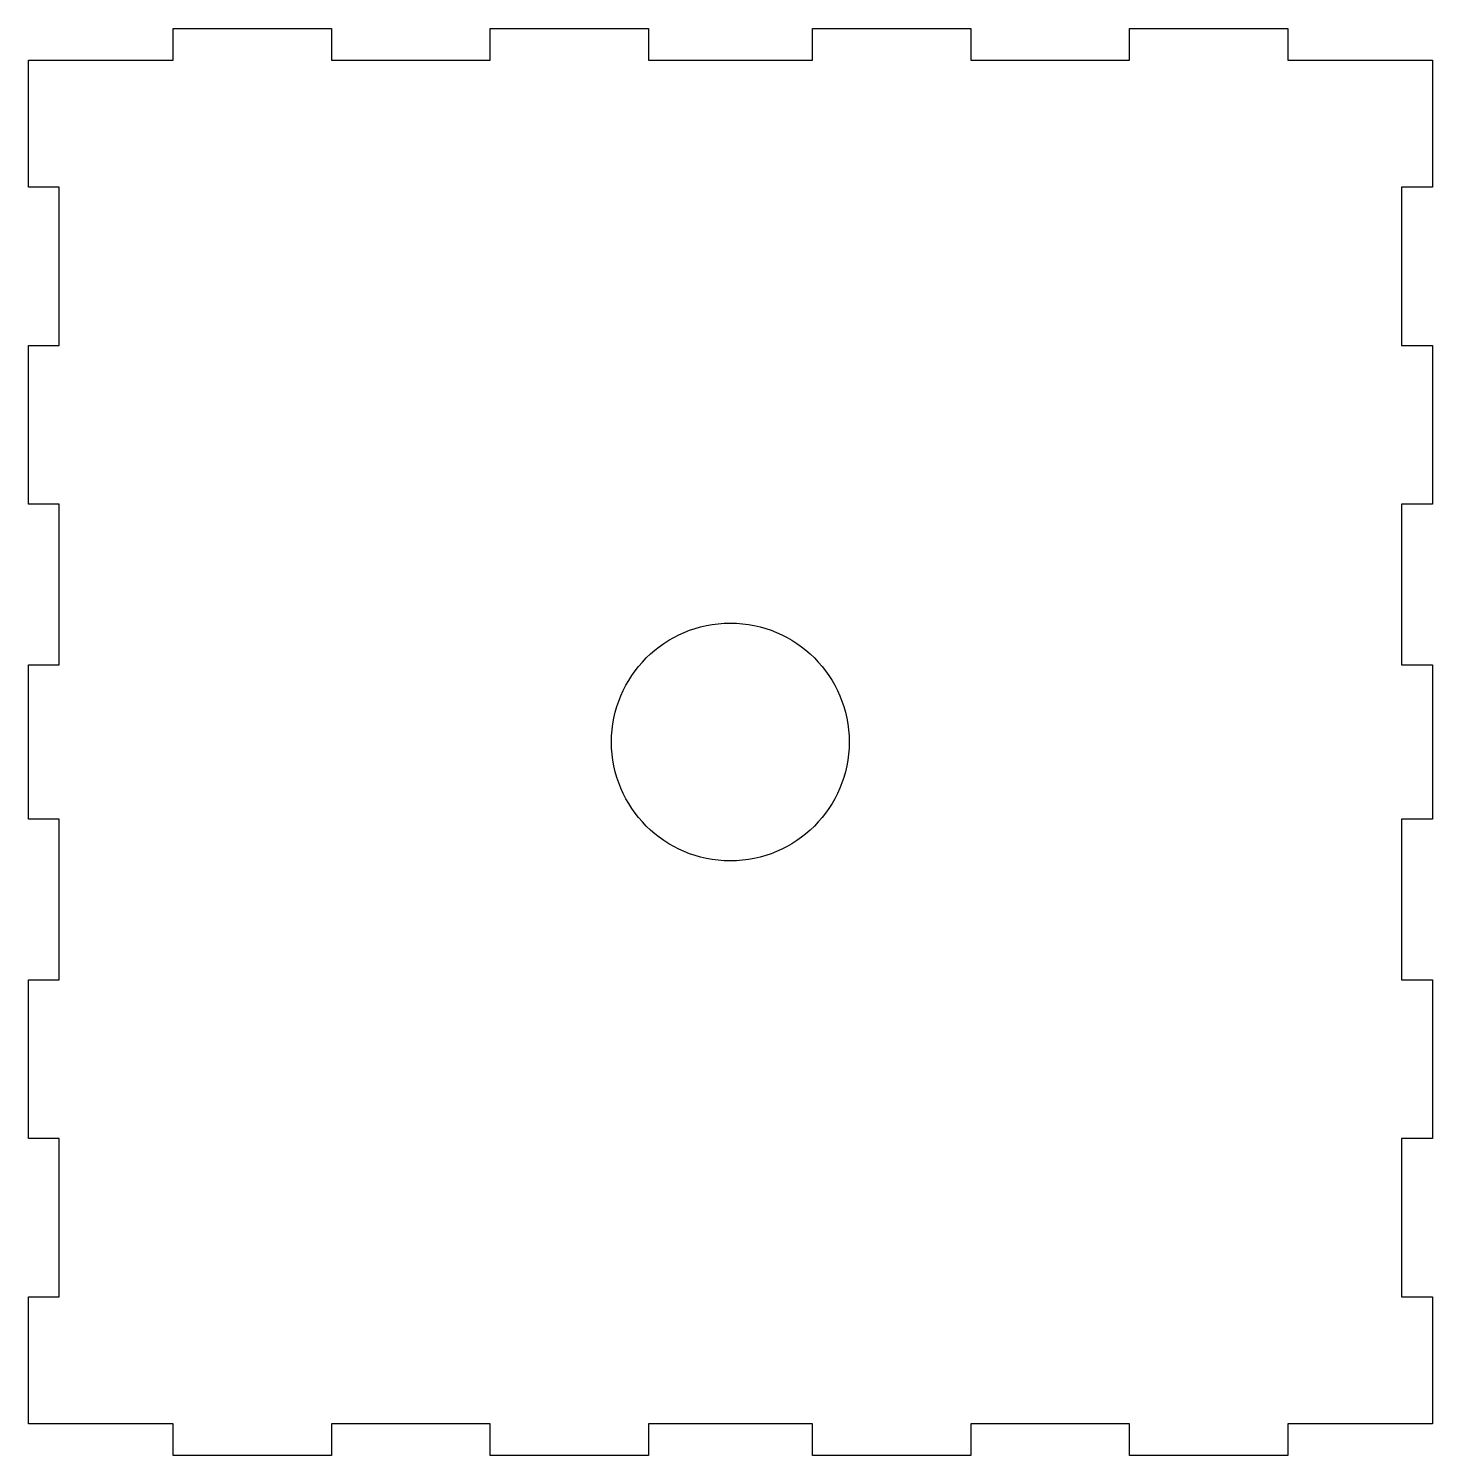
# Model space of a CAD drawing. Header units: millimetres. Extents: x -89.1 to -0.5, y 0 to 90.
import ezdxf

# ---------------------------------------------------------------- set-up
doc = ezdxf.new("R2010")
doc.units = ezdxf.units.MM
doc.layers.get('0').update_dxf_attribs({"linetype": 'CONTINUOUS'})

msp = doc.modelspace()

# ---------------------------------------------------------------- linework, layer by layer
msp.add_lwpolyline([(-79.998, 2), (-89.124, 2), (-89.124, 10), (-87.2, 10), (-87.2, 19.991), (-89.124, 19.991), (-89.124, 29.991), (-87.2, 29.991), (-87.2, 40.139), (-89.124, 40.139), (-89.124, 49.861), (-87.2, 49.861), (-87.2, 60.009), (-89.124, 60.009), (-89.124, 70.009), (-87.2, 70.009), (-87.2, 80), (-89.124, 80), (-89.124, 88), (-79.998, 88), (-79.998, 90), (-69.998, 90), (-69.998, 88), (-60, 88), (-60, 90), (-50, 90), (-50, 88), (-39.659, 88), (-39.659, 90), (-29.659, 90), (-29.659, 88), (-19.661, 88), (-19.661, 90), (-9.661, 90), (-9.661, 88), (-0.535, 88), (-0.535, 80), (-2.5, 80), (-2.5, 70.009), (-0.535, 70.009), (-0.535, 60.009), (-2.5, 60.009), (-2.5, 49.861), (-0.535, 49.861), (-0.535, 40.139), (-2.5, 40.139), (-2.5, 29.991), (-0.535, 29.991), (-0.535, 19.991), (-2.5, 19.991), (-2.5, 10), (-0.535, 10), (-0.535, 2), (-9.661, 2), (-9.661, 0), (-19.661, 0), (-19.661, 2), (-29.659, 2), (-29.659, 0), (-39.659, 0), (-39.659, 2), (-50, 2), (-50, 0), (-60, 0), (-60, 2), (-69.998, 2), (-69.998, 0), (-79.998, 0)], close=True)
msp.add_circle((-44.839, 45), 7.5)

doc.saveas('drawing.dxf')
